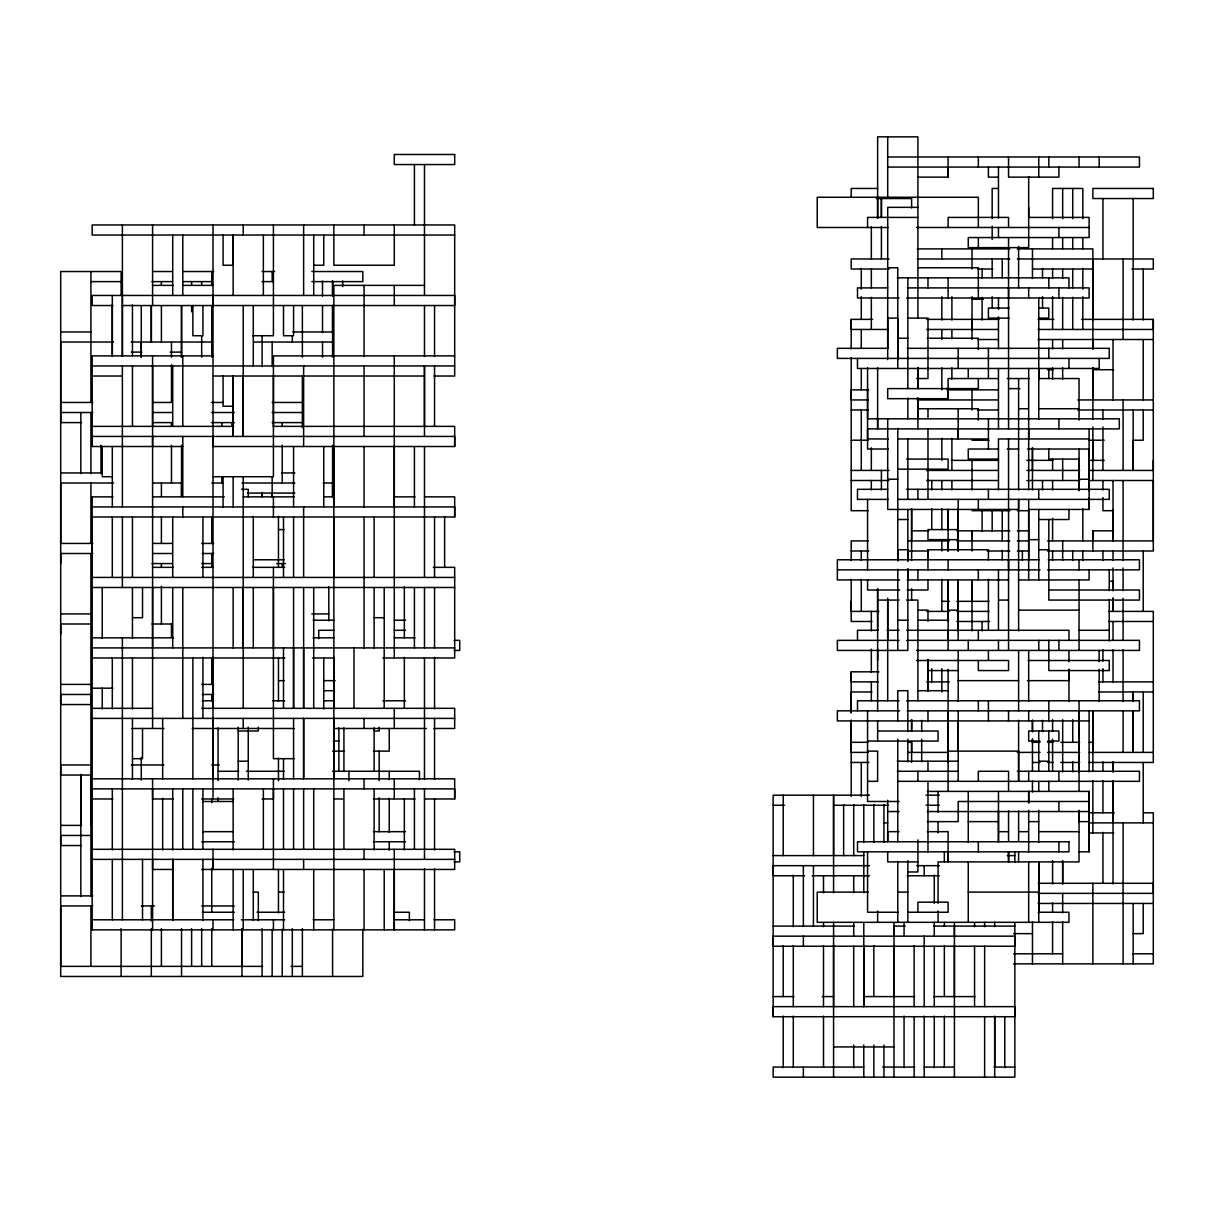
<?xml version="1.0" encoding="UTF-8"?>
<svg xmlns="http://www.w3.org/2000/svg" width="1214" height="1214" viewBox="0 0 1214 1214"><rect width="100%" height="100%" fill="white"/><g stroke="black" fill="none" stroke-linecap="round" stroke-linejoin="round"><path stroke-width="1.5" d="M60.7 634.057L60.7 623.996L90.913 623.996M60.7 563.569L60.7 553.508L92.795 553.508M80.837 775.048L80.837 896.509M90.913 896.509L90.913 774.411M433.914 919.802L454.689 919.802L454.689 929.863L92.173 929.863L92.173 919.802L233.786 919.802M182.798 446.509L92.173 446.509L92.173 436.433L454.689 436.433L454.689 446.509L213.011 446.509L213.011 436.433M112.31 355.884L112.31 304.896M122.386 355.884L122.386 295.457M141.264 342.029L141.264 357.144L141.264 306.156M152.585 859.375L152.585 869.452L173.359 869.452M152.585 788.888L152.585 798.964L173.359 798.964M152.585 647.912L152.585 587.485M152.585 446.509L152.585 436.433M152.585 426.372L152.585 365.945M152.585 305.533L152.585 224.969M172.722 919.802L172.722 859.375L172.722 920.424M213.011 859.375L213.011 869.452L213.011 849.314M213.011 798.964L213.011 224.969M213.011 779.449L213.011 718.4M213.011 708.323L213.011 657.351M213.011 305.533L213.011 295.457M241.965 966.374L241.965 928.619L241.965 976.451M243.225 647.912L243.225 587.485M243.225 376.021L243.225 436.433L243.225 305.533M262.103 496.86L262.103 493.081M272.164 976.451L272.164 929.241M272.164 493.081L272.164 496.86L272.164 477.345M273.423 788.888L273.423 798.964L262.103 798.964M273.423 647.912L273.423 587.485M273.423 426.994L273.423 376.021M282.24 976.451L282.24 929.241M293.576 778.827L293.576 718.4M293.576 647.912L293.576 708.323L293.576 587.485M303.637 647.912L303.637 708.323L303.637 587.485M322.514 332.59L322.514 305.533M322.514 296.095L322.514 280.98M332.59 496.223L332.59 483.005L323.152 483.005M333.85 869.452L333.85 445.872M333.85 778.827L333.85 718.4M333.85 708.323L333.85 657.351M333.85 577.424L333.85 516.997M333.85 506.936L333.85 285.381L424.475 285.381M394.277 869.452L394.277 929.863L394.277 849.314M394.277 506.936L394.277 355.884M394.277 305.533L394.277 285.381M424.475 426.372L424.475 365.945L424.475 436.433M424.475 798.964L454.689 798.964L454.689 788.888L92.173 788.888L92.173 798.964L112.932 798.964M454.689 577.424L92.173 577.424L92.173 516.997L454.689 516.997L454.689 506.936L92.173 506.936M773.151 1016.725L773.151 1006.649L1014.843 1006.649L1014.843 1016.725L773.151 1016.725L773.151 795.185L869.452 795.185M803.365 926.1L803.365 865.673M813.441 926.1L813.441 865.673M833.578 1006.649L833.578 945.6M833.578 855.597L833.578 795.185L833.578 892.73M878.89 671.828L851.196 671.828L851.196 681.889L878.056 681.889M851.196 601.34L851.196 611.401L878.89 611.401M872.593 319.373L851.196 319.373L851.196 329.449L888.329 329.449M863.791 946.237L863.791 1006.649L863.791 922.944M863.791 892.73L863.791 851.833M867.57 388.601L867.57 449.028L888.329 449.028M871.333 700.782L871.333 681.889M871.333 258.961L871.333 226.851M877.631 660.492L877.631 649.171M877.631 639.732L877.631 588.744L877.631 630.294M877.631 418.815L877.631 428.891L877.631 367.842M877.631 197.275L877.631 218.05L877.631 136.848L917.905 136.848L917.905 318.114M881.41 258.961L881.41 226.851M887.707 841.135L887.707 831.681L899.028 831.681M887.707 600.08L887.707 639.732L887.707 598.183M887.707 359.648L887.707 318.114L897.768 318.114L897.768 359.648M893.99 996.588L893.99 945.6M893.99 936.161L893.99 926.1L905.325 926.1M897.768 561.05L897.768 549.73L907.844 549.73L907.844 561.05L907.844 510.077M907.844 579.943L907.844 568.607M911.623 752.392L911.623 742.315L907.844 742.315M911.623 540.913L911.623 508.818L911.623 560.428M917.905 418.815L917.905 398.04L917.905 428.891M927.982 659.232L927.982 691.343L927.982 660.492M927.982 559.791L927.982 549.73L988.408 549.73L988.408 559.791M948.119 851.833L948.119 861.894L948.119 831.681L927.359 831.681M948.119 762.453L948.119 710.843M948.119 640.355L948.119 630.294M948.119 621.477L948.119 579.943L948.119 650.431M948.119 539.653L948.119 550.989L948.119 509.44L948.119 530.215M978.332 378.54L978.332 388.601L887.707 388.601L887.707 398.678L948.119 398.678L948.119 388.601M917.905 177.138L948.119 177.138L948.119 167.062M954.416 996.588L954.416 926.1M958.195 751.132L958.195 720.919M958.195 630.916L958.195 579.943L958.195 640.355M958.195 509.44L958.195 550.989L958.195 499.379M958.195 428.891L958.195 438.952L958.195 408.739M972.035 601.34L972.035 580.565L972.035 630.916M972.035 540.913L972.035 530.852L972.035 550.989M972.035 460.349L972.035 489.94M972.035 389.861L972.035 409.998M972.035 329.449L972.035 319.373M994.691 1067.698L994.691 1016.725M998.469 841.135L998.469 810.922M1008.546 852.456L1008.546 861.894L1008.546 851.833M1008.546 720.919L1008.546 710.843M1008.546 569.867L1008.546 559.791M1008.546 297.976L1008.546 287.9M1028.683 560.428L1028.683 509.44L1089.11 509.44L1089.11 498.119M1028.683 438.952L1028.683 428.891M1028.683 207.351L1028.683 217.412L1089.11 217.412L1089.11 237.549L968.256 237.549L968.256 247.626L1028.683 247.626L1028.683 176.5M1032.461 742.953L1032.461 739.174L1032.461 771.269M1032.461 470.425L1032.461 447.769L1032.461 489.94M1032.461 248.885L1032.461 278.461M1038.759 912.882L1038.759 861.894L1038.759 922.321M1038.759 379.8L1038.759 368.464M1062.675 861.272L1062.675 883.929L1062.675 860.635M1062.675 329.449L1062.675 297.339M1062.675 278.461L1062.675 269.022M1068.957 701.404L1068.957 669.309L1068.957 680.644L1027.423 680.644M1072.736 329.449L1072.736 297.339M1072.736 287.9L1072.736 269.022M1079.034 810.284L1079.034 821.62L1089.11 821.62M1079.034 771.892L1079.034 710.843M1079.034 458.467L1079.034 490.562L1079.034 449.028M1079.034 851.833L1089.11 851.833L1089.11 791.407L927.359 791.407M1089.11 490.562L1089.11 449.028L1027.423 449.028M1092.873 752.392L1092.873 710.843L1092.873 771.269M1092.873 540.913L1092.873 530.852L1113.648 530.852M1092.873 460.349L1092.873 439.589M1092.873 399.937L1092.873 367.842L1092.873 419.452M1092.873 339.51L1092.873 348.949L1092.873 258.961M1113.026 822.88L1113.026 781.33M1113.026 762.453L1113.026 771.892L1113.026 761.831M1113.026 510.077L1113.026 540.913L1113.026 480.501M1153.3 460.349L1153.3 470.425L1089.11 470.425M1081.553 319.373L1153.3 319.373L1153.3 329.449L1038.122 329.449M887.707 157.001L1139.46 157.001L1139.46 167.062L887.707 167.062M997.847 177.138L988.408 177.138L988.408 167.062M877.631 188.458L851.196 188.458L851.196 196.85M997.847 188.458L992.172 188.458L992.172 218.672M876.371 198.535L911.623 198.535L911.623 207.973M917.905 207.351L887.707 207.351L887.707 348.327M917.905 217.412L867.57 217.412L867.57 227.488M888.329 227.488L817.219 227.488L817.219 197.275L978.332 197.275L978.332 227.488M916.661 227.488L1089.11 227.488M454.689 235.03L92.173 235.03L92.173 224.969L454.689 224.969L454.689 376.021L433.914 376.021M917.283 248.885L1009.805 248.885M1017.347 248.885L1092.873 248.885L1092.873 320.01M888.967 258.961L851.196 258.961L851.196 269.022L888.967 269.022M917.283 258.961L1009.805 258.961M1017.347 258.961L1153.3 258.961L1153.3 269.022L1131.903 269.022M313.713 265.244L323.774 265.244L323.774 235.03M887.707 267.763L897.768 267.763L897.768 368.464M917.905 267.763L978.332 267.763L978.332 297.976M977.71 269.022L992.809 269.022M1032.461 269.022L1092.873 269.022M153.222 271.541L172.1 271.541M183.435 271.541L213.634 271.541M262.103 271.541L274.683 271.541M311.816 271.541L362.804 271.541L362.804 281.618L311.816 281.618M897.146 277.839L1068.957 277.839L1068.957 287.9M90.913 281.618L121.127 281.618M151.962 281.618L172.1 281.618M183.435 281.618L211.752 281.618M262.103 281.618L273.423 281.618M152.585 285.381L173.359 285.381M182.798 285.381L213.011 285.381M887.707 287.9L857.494 287.9L857.494 297.976L899.028 297.976M907.207 287.9L1089.11 287.9L1089.11 297.976L906.585 297.976M972.035 299.236L983.37 299.236M112.932 305.533L92.173 305.533L92.173 295.457L454.689 295.457L454.689 305.533L122.386 305.533M1009.168 308.053L988.408 308.053L988.408 318.114L1009.168 318.114M1039.381 308.053L1048.82 308.053L1048.82 318.114L1039.381 318.114M907.207 318.114L927.982 318.114L927.982 368.464M926.722 319.373L998.894 319.373M1038.122 319.373L1053.858 319.373M926.722 329.449L998.469 329.449M60.7 331.968L90.913 331.968M292.938 331.968L332.59 331.968L332.59 305.533L332.59 357.144M252.664 335.732L273.423 335.732L273.423 224.969M897.768 338.251L907.844 338.251M927.359 338.251L978.332 338.251L978.332 349.586M977.71 339.51L998.469 339.51M1038.122 339.51L1153.3 339.51M113.57 342.029L60.7 342.029L60.7 422.593L81.475 422.593M131.188 342.029L211.752 342.029M253.923 342.029L332.59 342.029M888.329 348.327L837.356 348.327L837.356 358.403L1109.247 358.403L1109.247 348.327L907.207 348.327M131.188 352.106L141.886 352.106M170.218 352.106L181.539 352.106M213.011 355.884L92.173 355.884L92.173 446.509M454.689 355.884L273.423 355.884L273.423 476.723L213.011 476.723M92.173 365.945L454.689 365.945M1047.561 369.724L1053.236 369.724M1092.873 369.724L1113.648 369.724M92.173 376.021L122.386 376.021M213.011 376.021L424.475 376.021M916.661 378.54L927.982 378.54L927.982 369.102M998.469 378.54L948.119 378.54L948.119 398.678M1007.286 378.54L1029.305 378.54M1038.759 378.54L1079.034 378.54L1079.034 420.074M1008.546 388.601L1019.866 388.601M868.814 389.861L851.196 389.861L851.196 399.937L868.192 399.937M946.859 389.861L998.469 389.861M917.283 399.937L998.469 399.937M1077.774 399.937L1153.3 399.937M60.7 402.456L92.795 402.456M152.585 402.456L172.1 402.456M211.752 402.456L223.073 402.456M272.164 402.456L302.377 402.456M233.149 406.235L223.073 406.235L223.073 376.021M917.905 408.739L978.332 408.739L978.332 420.074M1018.607 408.739L1028.061 408.739M1039.381 408.739L1079.034 408.739M851.196 409.998L868.192 409.998M977.71 409.998L998.469 409.998M1077.774 409.998L1153.3 409.998M60.7 412.517L92.795 412.517M153.222 412.517L172.1 412.517M211.752 412.517L234.408 412.517M272.164 412.517L302.377 412.517M152.585 422.593L172.1 422.593M211.752 422.593L234.408 422.593M272.164 422.593L302.377 422.593M92.173 426.372L233.786 426.372M273.423 426.372L454.689 426.372L454.689 446.509M888.329 438.952L867.57 438.952L867.57 428.891L1119.308 428.891L1119.308 418.815L867.57 418.815L867.57 367.842M897.768 438.952L988.408 438.952M1089.11 438.952L998.469 438.952L998.469 489.94M851.196 440.212L868.192 440.212M972.035 440.212L989.031 440.212M1089.11 440.212L1104.209 440.212M998.469 449.028L968.256 449.028L968.256 459.089L998.469 459.089M1007.286 449.028L1018.607 449.028M906.585 459.089L948.119 459.089L948.119 469.165L897.768 469.165M1079.034 459.089L1048.82 459.089L1048.82 449.028M951.275 460.349L998.469 460.349M1026.801 460.349L1053.236 460.349M1089.11 460.349L1104.209 460.349M851.196 470.425L888.967 470.425M926.722 470.425L998.469 470.425M1026.801 470.425L1079.656 470.425M60.7 472.944L102.234 472.944M281.618 472.944L294.835 472.944M112.31 476.723L102.234 476.723L102.234 446.509M887.707 479.242L897.768 479.242M1079.034 479.242L1089.11 479.242M851.196 480.501L888.967 480.501M926.722 480.501L998.469 480.501M1026.801 480.501L1079.656 480.501M1089.11 480.501L1153.3 480.501L1153.3 540.913L1047.561 540.913M113.57 483.005L60.7 483.005L60.7 543.432L92.795 543.432M152.585 483.005L181.539 483.005L181.539 496.223L181.539 445.25M211.752 483.005L223.073 483.005M241.965 483.005L294.835 483.005M241.54 489.303L248.248 489.303L248.248 496.86M887.707 489.303L857.494 489.303L857.494 499.379L888.329 499.379M906.585 489.303L1109.247 489.303L1109.247 499.379L897.768 499.379M247.626 493.081L294.835 493.081M112.932 496.86L92.173 496.86L92.173 929.863M152.585 496.86L224.332 496.86M243.225 496.86L294.198 496.86M324.411 496.86L333.85 496.86M394.277 496.86L415.036 496.86M424.475 496.86L454.689 496.86L454.689 516.997M868.192 510.699L851.196 510.699L851.196 357.766M972.035 510.699L1009.805 510.699M1017.347 510.699L1028.683 510.699M1113.026 510.699L1102.949 510.699L1102.949 497.482M897.768 519.516L907.844 519.516M1038.759 519.516L1068.957 519.516L1068.957 509.44M278.461 529.592L284.137 529.592M958.195 529.592L927.982 529.592L927.982 539.653L958.195 539.653M911.623 530.852L928.619 530.852M956.936 530.852L1009.805 530.852M1017.347 530.852L1028.683 530.852M1028.683 539.653L1038.759 539.653M868.192 540.913L851.196 540.913L851.196 560.428M907.844 540.913L949.378 540.913M956.936 540.913L1009.805 540.913M1017.347 540.913L1028.683 540.913M153.01 543.432L172.1 543.432M201.676 543.432L213.634 543.432M1038.759 549.73L1048.82 549.73M851.196 550.989L868.814 550.989M907.844 550.989L928.619 550.989M987.149 550.989L1009.805 550.989M1017.347 550.989L1028.683 550.989M1047.561 550.989L1153.3 550.989L1153.3 319.373M153.222 553.508L172.1 553.508M202.313 553.508L213.634 553.508M253.923 559.791L284.137 559.791M1039.381 559.791L837.356 559.791L837.356 579.943L899.665 579.943M1048.198 559.791L1139.46 559.791L1139.46 569.867L1047.561 569.867M151.962 563.569L172.1 563.569M201.676 563.569L211.752 563.569M276.58 563.569L285.381 563.569M152.585 567.348L173.359 567.348M201.676 567.348L213.011 567.348M252.664 567.348L284.759 567.348M433.292 567.348L454.689 567.348L454.689 657.973L382.941 657.973M837.356 569.867L1040.019 569.867M907.207 579.943L1008.546 579.943M1018.607 579.943L1089.11 579.943L1089.11 569.867M1109.657 581.202L1113.026 581.202L1113.026 590.641L1113.026 567.985M92.173 587.485L454.689 587.485M899.665 590.004L867.57 590.004L867.57 579.943M907.207 590.004L927.982 590.004L927.982 579.943M1048.82 590.004L1139.46 590.004L1139.46 600.08L1048.82 600.08L1048.82 519.516M877.631 600.08L899.028 600.08M906.585 600.08L917.905 600.08L917.905 700.782M998.469 600.08L1008.546 600.08M941.836 601.34L949.378 601.34M956.936 601.34L989.031 601.34M917.905 610.141L927.982 610.141L927.982 621.477M948.119 610.141L958.195 610.141M1018.607 610.141L1079.034 610.141M926.722 611.401L949.378 611.401M956.936 611.401L989.031 611.401M1108.61 611.401L1153.3 611.401L1153.3 762.453L1089.11 762.453M60.7 613.92L90.913 613.92M311.816 613.92L328.812 613.92M132.447 617.698L142.524 617.698L142.524 587.485M374.124 617.698L384.201 617.698M313.075 620.217L333.85 620.217M394.277 620.217L405.597 620.217M897.768 620.217L907.844 620.217M917.905 620.217L948.756 620.217M871.971 621.477L851.196 621.477L851.196 579.306M956.936 621.477L989.668 621.477M1108.61 621.477L1153.3 621.477M151.962 623.996L172.1 623.996M333.85 630.294L318.751 630.294L318.751 638.685M394.277 630.294L405.597 630.294M878.268 630.294L857.494 630.294L857.494 640.355M887.07 630.294L899.028 630.294M906.585 630.294L1068.957 630.294L1068.957 640.355M1079.034 630.294L1109.247 630.294M92.173 637.836L173.359 637.836M313.075 637.836L333.85 637.836M394.277 637.836L415.036 637.836M454.066 640.355L459.727 640.355L459.727 650.431L454.066 650.431M899.028 640.355L837.356 640.355L837.356 650.431L907.844 650.431L907.844 569.245M906.585 640.355L1139.46 640.355L1139.46 650.431L916.661 650.431M454.689 647.912L92.173 647.912L92.173 657.973L284.759 657.973M312.453 657.973L333.85 657.973M916.661 660.492L1008.546 660.492L1008.546 670.568L978.332 670.568L978.332 660.492M1028.061 660.492L1109.247 660.492L1109.247 670.568L1048.82 670.568L1048.82 640.355M927.982 670.568L958.195 670.568M278.461 680.644L284.137 680.644M323.774 680.644L335.11 680.644M958.195 680.644L1018.607 680.644M926.722 681.889L949.378 681.889M1098.549 681.889L1153.3 681.889M60.7 684.408L90.913 684.408M201.676 684.408L213.634 684.408M92.173 688.186L112.932 688.186M324.411 690.705L333.85 690.705M917.905 690.705L948.119 690.705M871.971 691.965L851.196 691.965L851.196 712.739L851.196 671.828M1098.549 691.965L1153.3 691.965M202.313 694.484L213.634 694.484M202.313 700.782L213.634 700.782M272.801 700.782L284.759 700.782M324.411 700.782L333.85 700.782M382.941 700.782L405.597 700.782M899.028 700.782L857.494 700.782L857.494 710.843M906.585 700.782L1139.46 700.782L1139.46 710.843L907.207 710.843M92.173 708.323L152.585 708.323M201.676 708.323L454.689 708.323L454.689 728.476L433.914 728.476M899.665 710.843L837.356 710.843L837.356 720.919L1089.11 720.919M92.173 718.4L454.689 718.4M131.825 728.476L163.92 728.476M192.237 728.476L294.198 728.476M333.85 728.476L426.372 728.476M238.187 730.995L258.324 730.995L258.324 727.216M374.124 730.995L379.163 730.995L379.163 727.216M877.631 730.995L938.058 730.995L938.058 741.056L867.57 741.056M333.228 741.056L338.888 741.056M1040.019 741.056L1028.683 741.056L1028.683 730.995L1058.896 730.995L1058.896 741.056L1047.561 741.056M851.196 742.315L868.192 742.315M1032.461 742.315L1040.019 742.315M1047.561 742.315L1053.236 742.315M1060.778 742.315L1079.656 742.315M1089.11 742.315L1092.873 742.315M332.59 751.132L343.926 751.132M373.502 751.132L389.239 751.132L389.239 728.476M867.57 751.132L877.631 751.132L877.631 781.33L867.57 781.33M948.119 751.132L1018.607 751.132L1018.607 781.33L1018.607 720.281M868.192 752.392L851.196 752.392L851.196 720.281L851.196 796.445M907.844 752.392L948.119 752.392M1017.347 752.392L1040.019 752.392M1047.561 752.392L1079.656 752.392M1089.11 752.392L1153.3 752.392M132.447 758.674L142.524 758.674L142.524 728.476M294.198 758.674L273.423 758.674L273.423 567.348M238.187 761.193L248.248 761.193M897.146 761.193L958.195 761.193M1038.759 761.193L1048.82 761.193M851.196 762.453L868.814 762.453M1032.461 762.453L1040.019 762.453M1047.561 762.453L1053.236 762.453M1060.778 762.453L1079.656 762.453M90.913 764.972L60.7 764.972L60.7 775.048L90.913 775.048M131.188 764.972L163.92 764.972M211.752 764.972L219.309 764.972M218.05 771.269L238.809 771.269M246.366 771.269L284.137 771.269M332.59 771.269L419.452 771.269L419.452 779.661M897.146 771.269L958.195 771.269M1017.347 771.269L1139.46 771.269L1139.46 781.33L897.768 781.33M92.173 778.827L454.689 778.827L454.689 798.964M926.1 795.185L939.317 795.185M201.676 798.964L233.786 798.964M333.85 798.964L343.289 798.964M373.502 798.964L415.036 798.964M202.935 801.483L233.149 801.483M899.028 801.483L867.57 801.483L867.57 710.843M1089.11 801.483L958.195 801.483L958.195 821.62L927.359 821.62M773.151 805.261L784.487 805.261M833.578 805.261L888.329 805.261M926.1 805.261L939.317 805.261M887.707 811.544L899.028 811.544M927.359 811.544L1089.11 811.544M1089.11 812.803L1114.285 812.803M1143.861 812.803L1153.3 812.803L1153.3 963.855L1013.584 963.855M968.256 821.62L998.469 821.62M1028.683 821.62L1038.759 821.62M883.929 822.88L887.707 822.88M1089.11 822.88L1153.3 822.88M60.7 825.399L81.475 825.399M202.935 831.681L233.149 831.681M373.502 831.681L405.597 831.681M998.469 831.681L1008.546 831.681M1018.607 831.681L1028.061 831.681M1039.381 831.681L1079.034 831.681M1089.11 832.941L1113.648 832.941M90.913 835.46L60.7 835.46L60.7 845.536L81.475 845.536M201.676 841.757L234.408 841.757M373.502 841.757L405.597 841.757M92.173 849.314L454.689 849.314L454.689 869.452L201.676 869.452M454.066 851.833L459.727 851.833L459.727 861.894L454.066 861.894M773.151 855.597L863.791 855.597M1007.286 855.597L1014.843 855.597M92.173 859.375L454.689 859.375M917.905 861.894L887.707 861.894L887.707 851.833M869.452 865.673L773.151 865.673L773.151 875.749L804.624 875.749M916.661 865.673L939.317 865.673M907.844 871.971L917.905 871.971L917.905 839.876M812.181 875.749L869.452 875.749M907.207 875.749L939.317 875.749M1038.122 883.291L1153.3 883.291L1153.3 893.367L1038.122 893.367M253.286 892.108L258.324 892.108L258.324 920.637M278.461 892.108L284.137 892.108M868.192 892.108L817.219 892.108L817.219 922.321L1068.957 922.321L1068.957 912.245L1038.122 912.245M897.768 892.108L907.844 892.108M968.256 892.108L1038.759 892.108M60.7 895.886L92.795 895.886M1038.122 903.444L1153.3 903.444M92.795 905.947L60.7 905.947L60.7 966.374L262.725 966.374M141.264 905.947L154.482 905.947M201.676 905.947L234.408 905.947M202.313 912.245L234.408 912.245M257.065 912.245L284.759 912.245M394.277 912.245L409.376 912.245L409.376 920.637M898.406 912.245L867.57 912.245L867.57 851.833M907.844 912.245L948.119 912.245L948.119 902.184L917.905 902.184L917.905 912.245M241.328 919.802L284.759 919.802M313.075 919.802L333.85 919.802M394.277 919.802L424.475 919.802M773.151 926.1L854.353 926.1M933.642 926.1L1014.843 926.1M1013.584 933.642L1032.461 933.642M1133.163 933.642L1143.224 933.642L1143.224 903.444M1013.584 953.794L1062.675 953.794M1132.525 953.794L1153.3 953.794M291.057 966.374L302.377 966.374M773.151 996.588L793.926 996.588M822.242 996.588L833.578 996.588M863.791 996.588L914.764 996.588M933.642 996.588L975.191 996.588M833.578 1046.938L893.99 1046.938M863.791 1067.076L773.151 1067.076L773.151 1077.152L1014.843 1077.152L1014.843 922.944M882.669 1067.076L914.764 1067.076M924.203 1067.076L954.416 1067.076M994.069 1067.076L1014.843 1067.076M1143.224 269.022L1143.224 320.01M1143.224 339.51L1143.224 399.937M1143.224 409.998L1143.224 440.212L1133.163 440.212L1133.163 470.425L1133.163 409.998M1143.224 550.989L1143.224 611.401M1143.224 691.965L1143.224 752.392M1143.224 762.453L1143.224 822.88M1133.163 198.535L1133.163 320.01M1133.163 903.444L1133.163 963.855M1123.087 258.961L1123.087 339.51M1123.087 399.937L1123.087 470.425M1123.087 480.501L1123.087 560.428M1123.087 567.985L1123.087 590.641M1123.087 598.183L1123.087 640.355M1123.087 649.793L1123.087 701.404M1123.087 710.843L1123.087 752.392M1123.087 822.88L1123.087 963.855M1113.026 339.51L1113.026 399.937M1113.026 550.989L1113.026 560.428M1113.026 621.477L1113.026 640.355M1113.026 649.793L1113.026 681.889M1113.026 780.708L1113.026 883.929M1109.247 569.867L1109.247 590.641M1109.247 599.443L1109.247 640.992M1102.949 198.535L1102.949 258.961M1102.949 409.998L1102.949 419.452M1102.949 426.994L1102.949 470.425M1102.949 480.501L1102.949 489.94M1102.949 550.989L1102.949 560.428M1102.949 649.793L1102.949 661.129M1102.949 668.686L1102.949 681.889M1102.949 761.831L1102.949 771.269M1102.949 780.708L1102.949 812.803M1102.949 832.318L1102.949 883.291M1099.171 157.001L1099.171 167.062M1099.171 358.403L1099.171 368.464L857.494 368.464L857.494 358.403M1099.171 650.431L1099.171 661.751M1099.171 669.309L1099.171 701.404M1092.873 426.994L1092.873 480.501M1092.873 530.852L1092.873 550.989M1092.873 780.708L1092.873 832.941M1092.873 883.291L1092.873 963.855M1089.11 428.891L1089.11 509.44M1089.11 710.843L1089.11 771.892M1089.11 791.407L1089.11 851.833M1082.812 218.672L1082.812 188.458L1052.599 188.458L1052.599 218.672M1082.812 237.549L1082.812 248.885M1082.812 268.4L1082.812 289.16M1082.812 296.717L1082.812 329.449M1082.812 508.818L1082.812 540.913M1082.812 550.989L1082.812 560.428M1079.034 157.001L1079.034 167.062M1079.034 559.791L1079.034 569.867M1079.034 579.943L1079.034 650.431M1079.034 700.782L1079.034 791.407M1079.034 810.922L1079.034 861.894L938.058 861.894L938.058 903.444M1072.736 188.458L1072.736 218.672M1072.736 237.549L1072.736 248.885M1072.736 550.989L1072.736 560.428M1072.736 719.659L1072.736 742.315M1072.736 761.831L1072.736 771.892M1068.957 358.403L1068.957 368.464M1068.957 650.431L1068.957 661.751M1062.675 188.458L1062.675 218.672M1062.675 237.549L1062.675 248.885M1062.675 339.51L1062.675 348.949M1062.675 367.842L1062.675 379.163M1062.675 459.089L1062.675 480.501M1062.675 540.913L1062.675 560.428M1062.675 719.659L1062.675 771.892M1062.675 893.367L1062.675 912.882M1062.675 921.684L1062.675 963.855M1058.896 167.062L1058.896 177.138L1008.546 177.138L1008.546 157.001M1058.896 227.488L1058.896 237.549M1058.896 287.9L1058.896 297.976M1058.896 418.815L1058.896 428.891M1058.896 640.355L1058.896 650.431M1058.896 771.269L1058.896 781.33M1058.896 801.483L1058.896 811.544M1058.896 841.757L1058.896 851.833M1052.599 237.549L1052.599 248.885M1052.599 268.4L1052.599 278.461M1052.599 296.717L1052.599 329.449M1052.599 339.51L1052.599 348.949M1052.599 367.842L1052.599 379.163M1052.599 459.089L1052.599 470.425M1052.599 480.501L1052.599 489.94M1052.599 518.257L1052.599 540.913M1052.599 550.989L1052.599 560.428M1052.599 719.659L1052.599 731.617M1052.599 739.174L1052.599 771.269M1052.599 860.635L1052.599 883.929M1052.599 902.806L1052.599 912.245M1052.599 921.684L1052.599 953.794M1048.82 157.001L1048.82 167.062M1048.82 277.839L1048.82 287.9M1048.82 348.327L1048.82 358.403M1048.82 369.102L1048.82 378.54M1048.82 700.782L1048.82 720.919M1048.82 730.995L1048.82 770.632M1048.82 781.33L1048.82 791.407M1042.523 268.4L1042.523 277.839M1042.523 296.717L1042.523 308.053M1042.523 480.501L1042.523 489.94M1042.523 720.281L1042.523 731.617M1038.759 157.001L1038.759 177.138M1038.759 297.976L1038.759 419.452M1038.759 489.303L1038.759 499.379M1038.759 509.44L1038.759 579.943M1038.759 640.355L1038.759 650.431M1038.759 730.995L1038.759 770.632M1038.759 781.968L1038.759 791.407M1038.759 810.284L1038.759 842.395M1032.461 780.708L1032.461 792.044M1032.461 921.684L1032.461 963.855M1028.683 287.9L1028.683 297.976M1028.683 368.464L1028.683 489.94M1028.683 499.379L1028.683 579.943M1028.683 650.431L1028.683 701.404M1028.683 710.843L1028.683 720.919M1028.683 771.269L1028.683 781.33M1028.683 810.284L1028.683 851.833M1028.683 861.894L1028.683 922.321M1022.385 550.989L1022.385 560.428M1018.607 246.366L1018.607 287.9M1018.607 378.54L1018.607 489.94M1018.607 630.916L1018.607 499.379L1018.607 509.44L887.707 509.44L887.707 418.815M1018.607 650.431L1018.607 710.843M1018.607 810.922L1018.607 841.135M1018.607 852.456L1018.607 861.894M1014.843 852.456L1014.843 862.319M1008.546 227.488L1008.546 217.412L948.119 217.412L948.119 227.488M1008.546 237.549L1008.546 428.891M1008.546 438.952L1008.546 650.431M1008.546 791.407L1008.546 771.269L978.332 771.269L978.332 781.33M1008.546 810.922L1008.546 841.135M1004.767 1016.725L1004.767 1067.698M1002.248 258.961L1002.248 277.839M1002.248 510.699L1002.248 540.913M1002.248 550.352L1002.248 559.791M998.469 167.062L998.469 218.05M998.469 227.488L998.469 237.549M998.469 297.976L998.469 309.297M998.469 316.854L998.469 348.949M998.469 368.464L998.469 428.891M998.469 569.867L998.469 630.294M998.469 640.355L998.469 650.431M998.469 791.407L998.469 842.395M994.691 922.321L994.691 926.722M994.691 1016.103L994.691 1077.152M992.172 226.229L992.172 239.446M992.172 258.961L992.172 277.839M992.172 296.717L992.172 308.053M992.172 510.699L992.172 531.474M988.408 348.327L988.408 368.464M988.408 369.102L988.408 378.54M988.408 418.815L988.408 449.028M988.408 489.303L988.408 499.379M988.408 579.306L988.408 630.294M988.408 650.431L988.408 660.492M988.408 700.782L988.408 720.919M984.63 922.321L984.63 926.722M984.63 946.237L984.63 1006.649M984.63 1016.725L984.63 1077.152M982.111 269.022L982.111 278.461M982.111 297.339L982.111 320.01M982.111 510.699L982.111 531.474M982.111 621.477L982.111 630.916M978.332 157.001L978.332 167.062M978.332 237.549L978.332 247.626M978.332 499.379L978.332 509.44M978.332 569.867L978.332 579.943M978.332 630.294L978.332 640.355M978.332 700.782L978.332 710.843M978.332 841.757L978.332 851.833M974.554 922.944L974.554 926.722M974.554 946.237L974.554 1006.649M972.035 248.885L972.035 269.022M972.035 296.717L972.035 339.51M968.256 369.102L968.256 378.54M968.256 640.355L968.256 650.431M968.256 791.407L968.256 842.395M968.256 861.894L968.256 922.321M958.195 348.327L958.195 368.464M958.195 650.431L958.195 701.404M958.195 710.843L958.195 781.33M954.416 922.944L954.416 936.161M954.416 945.6L954.416 1077.152M951.897 296.717L951.897 320.01M951.897 329.449L951.897 338.888M951.897 367.842L951.897 379.163M951.897 438.33L951.897 470.425M951.897 480.501L951.897 489.94M948.119 157.001L948.119 177.138M948.119 277.839L948.119 297.976M948.119 559.791L948.119 569.867M948.119 669.309L948.119 791.407M944.34 852.456L944.34 861.894M944.34 922.321L944.34 926.1M944.34 945.6L944.34 996.588M944.34 1016.103L944.34 1067.076M941.836 248.885L941.836 258.961M941.836 296.717L941.836 320.01M941.836 329.449L941.836 339.51M941.836 367.842L941.836 389.861M941.836 438.33L941.836 460.349M941.836 480.501L941.836 489.94M941.836 508.818L941.836 529.592M941.836 540.913L941.836 550.989M941.836 579.306L941.836 611.401M941.836 668.686L941.836 691.965M938.058 791.407L938.058 812.181M938.058 821.62L938.058 832.941M938.058 910.986L938.058 922.321M934.279 875.112L934.279 903.444M934.279 922.321L934.279 936.161M934.279 946.237L934.279 1006.649M934.279 1016.103L934.279 1067.698M931.76 480.501L931.76 489.94M931.76 508.818L931.76 529.592M931.76 668.686L931.76 681.889M927.982 277.839L927.982 287.9M927.982 408.739L927.982 418.815M927.982 428.891L927.982 499.379M927.982 549.73L927.982 569.867M927.982 710.843L927.982 720.919M927.982 761.193L927.982 771.269M927.982 781.33L927.982 851.833M924.203 865.673L924.203 875.749M924.203 936.161L924.203 1006.649M924.203 1016.103L924.203 1077.152M921.684 720.281L921.684 731.617M921.684 739.174L921.684 761.831M917.905 489.303L917.905 499.379M917.905 569.867L917.905 579.943M917.905 771.269L917.905 781.33M914.142 945.6L914.142 1006.649M914.142 1016.725L914.142 1077.152M911.623 588.744L911.623 600.08M911.623 742.315L911.623 762.453M907.844 277.839L907.844 388.601M907.844 398.04L907.844 418.815M907.844 438.952L907.844 498.742M907.844 731.617L907.844 690.705L897.768 690.705L897.768 720.919M907.844 739.174L907.844 761.831M907.844 860.635L907.844 922.321M904.066 922.321L904.066 936.161M904.066 1016.103L904.066 1067.698M897.768 428.254L897.768 559.791M897.768 569.245L897.768 650.431M897.768 739.174L897.768 841.757M897.768 861.272L897.768 922.321M893.99 922.944L893.99 1077.152M887.707 136.848L887.707 197.275M887.707 640.355L887.707 700.782M887.707 800.223L887.707 841.757M883.929 804.624L883.929 842.395M883.929 1045.042L883.929 1077.152M881.41 470.425L881.41 489.94M877.631 640.355L877.631 710.843M877.631 720.919L877.631 741.056M877.631 910.986L877.631 922.321M873.852 804.624L873.852 842.395M873.852 945.6L873.852 996.588M873.852 1045.042L873.852 1077.152M871.333 269.022L871.333 287.9M871.333 297.339L871.333 329.449M871.333 447.769L871.333 470.425M871.333 480.501L871.333 489.94M871.333 611.401L871.333 630.916M871.333 649.171L871.333 672.45M867.57 499.379L867.57 569.867M863.791 804.624L863.791 842.395M863.791 1045.042L863.791 1077.152M861.272 268.4L861.272 289.16M861.272 296.717L861.272 319.373M861.272 329.449L861.272 348.327M861.272 369.102L861.272 389.861M861.272 409.998L861.272 470.425M861.272 550.989L861.272 560.428M861.272 579.306L861.272 611.401M861.272 762.453L861.272 796.445M853.715 804.624L853.715 855.597M853.715 875.749L853.715 892.73M853.715 922.944L853.715 936.161M853.715 946.237L853.715 1006.649M853.715 1045.042L853.715 1067.698M851.196 319.373L851.196 348.949M843.639 804.624L843.639 855.597M833.578 922.321L833.578 1077.152M823.502 875.749L823.502 892.73M823.502 922.944L823.502 926.722M823.502 945.6L823.502 1006.649M823.502 1016.103L823.502 1067.076M813.441 795.185L813.441 855.597M803.365 936.161L803.365 946.237M803.365 1067.076L803.365 1077.152M793.288 875.112L793.288 926.722M793.288 945.6L793.288 1006.649M793.288 1016.103L793.288 1067.076M783.227 795.185L783.227 855.597M783.227 945.6L783.227 996.588M783.227 1016.103L783.227 1067.698M444.627 516.375L444.627 567.348M434.551 305.533L434.551 356.506M434.551 365.945L434.551 426.372M434.551 516.997L434.551 577.424M434.551 587.485L434.551 647.912M434.551 657.351L434.551 708.961M434.551 718.4L434.551 779.449M434.551 798.964L434.551 849.937M434.551 868.814L434.551 929.863M424.475 164.543L424.475 295.457M424.475 305.533L424.475 356.506M424.475 446.509L424.475 577.424M424.475 587.485L424.475 647.912M424.475 657.973L424.475 779.449M424.475 788.888L424.475 859.375M424.475 868.814L424.475 929.863M414.414 164.543L414.414 224.969M414.414 446.509L414.414 506.936M414.414 587.485L414.414 647.912M414.414 788.888L414.414 849.314M404.338 586.863L404.338 637.836M404.338 657.351L404.338 708.323M404.338 798.964L404.338 849.937M394.277 224.969L394.277 265.244L333.85 265.244L333.85 224.969M394.277 446.509L394.277 657.973M394.277 708.323L394.277 728.476M394.277 778.827L394.277 798.964M389.239 771.269L389.239 779.661M389.239 798.326L389.239 832.318M389.239 841.757L389.239 850.149M384.201 587.485L384.201 708.323M384.201 869.452L384.201 929.863M379.163 751.132L379.163 780.708M379.163 797.704L379.163 831.681M374.124 516.997L374.124 577.424M374.124 587.485L374.124 647.912M374.124 727.839L374.124 771.269M374.124 788.888L374.124 849.937M364.063 224.969L364.063 235.03M364.063 285.381L364.063 356.506M364.063 365.945L364.063 436.433M364.063 446.509L364.063 506.936M364.063 516.997L364.063 647.912M364.063 718.4L364.063 728.476M364.063 778.827L364.063 788.888M364.063 849.314L364.063 859.375M364.063 869.452L364.063 929.863M362.804 929.241L362.804 976.451L60.7 976.451L60.7 271.541L121.127 271.541L121.127 294.835M353.987 647.912L353.987 708.323M348.949 771.269L348.949 780.708M343.926 727.839L343.926 771.269M343.926 788.888L343.926 849.314M342.667 280.98L342.667 286.641M338.888 727.839L338.888 771.269M333.85 868.814L333.85 929.863M332.59 445.25L332.59 496.86M332.59 929.241L332.59 976.451M328.812 586.863L328.812 620.84M323.774 446.509L323.774 506.936M323.774 657.973L323.774 708.961M322.514 342.029L322.514 357.144M313.713 235.03L313.713 295.457M313.713 587.485L313.713 708.323M313.713 788.888L313.713 849.314M313.713 869.452L313.713 929.863M303.637 224.969L303.637 295.457M303.637 365.945L303.637 446.509M303.637 506.936L303.637 577.424M303.637 788.888L303.637 849.314M303.637 859.375L303.637 869.452M302.377 305.533L302.377 357.144M302.377 376.021L302.377 427.632M302.377 928.619L302.377 976.451M293.576 305.533L293.576 335.732L283.499 335.732L283.499 305.533M293.576 446.509L293.576 506.936M293.576 516.997L293.576 577.424M293.576 788.888L293.576 849.314M292.316 336.369L292.316 342.029M292.316 928.619L292.316 976.451M283.499 516.997L283.499 577.424M283.499 647.912L283.499 708.323M283.499 758.674L283.499 779.449M283.499 788.888L283.499 849.314M283.499 869.452L283.499 929.863M282.24 422.593L282.24 426.372M282.24 445.25L282.24 483.005M282.24 563.569L282.24 567.348M278.461 516.375L278.461 567.348M278.461 657.973L278.461 701.404M278.461 758.052L278.461 780.708M278.461 869.452L278.461 912.882M273.423 496.86L273.423 516.997M273.423 778.827L273.423 869.452M273.423 919.802L273.423 929.863M272.164 271.541L272.164 281.618M272.164 342.029L272.164 366.582M263.362 235.03L263.362 295.457M263.362 788.888L263.362 849.314M262.103 336.369L262.103 366.582M262.103 492.459L262.103 496.223M262.103 928.619L262.103 976.451M253.286 305.533L253.286 365.945M253.286 516.375L253.286 577.424M253.286 587.485L253.286 647.912M253.286 869.452L253.286 920.424M248.248 727.216L248.248 780.086M243.225 224.969L243.225 235.03M243.225 476.723L243.225 708.323M243.225 718.4L243.225 728.476M243.225 869.452L243.225 929.863M238.187 727.216L238.187 780.086M233.149 295.457L233.149 235.03L233.149 265.244L223.073 265.244L223.073 235.03M233.149 476.723L233.149 506.936M233.149 587.485L233.149 647.912M233.149 788.888L233.149 849.937M233.149 869.452L233.149 929.863M231.889 422.593L231.889 426.372M223.073 476.723L223.073 506.936M221.828 422.593L221.828 426.372M221.828 477.345L221.828 483.005M218.05 727.839L218.05 780.708M218.05 797.704L218.05 801.483M213.011 919.802L213.011 929.863M211.752 271.541L211.752 285.381M211.752 306.156L211.752 357.144M211.752 516.997L211.752 543.432M211.752 553.508L211.752 567.348M211.752 657.973L211.752 684.408M211.752 694.484L211.752 701.191M211.752 798.964L211.752 802.742M211.752 868.192L211.752 911.623M211.752 928.619L211.752 966.374M202.935 305.533L202.935 335.732L192.874 335.732L192.874 305.533M202.935 516.997L202.935 577.424M202.935 657.351L202.935 718.4M202.935 788.888L202.935 849.314M202.935 859.375L202.935 920.424M201.676 281.618L201.676 285.381M201.676 336.369L201.676 357.144M201.676 928.619L201.676 966.374M192.874 657.973L192.874 778.827M192.874 788.888L192.874 849.314M191.615 281.618L191.615 285.381M191.615 306.156L191.615 311.816M191.615 928.619L191.615 966.374M182.798 235.03L182.798 295.457M182.798 355.884L182.798 426.372M182.798 436.433L182.798 496.86M182.798 506.936L182.798 516.997M182.798 587.485L182.798 718.4M182.798 788.888L182.798 849.314M181.539 928.619L181.539 976.451M172.722 235.03L172.722 295.457M172.722 365.945L172.722 426.372M172.722 516.997L172.722 577.424M172.722 587.485L172.722 647.912M172.722 788.888L172.722 849.937M171.478 342.029L171.478 357.144M171.478 364.686L171.478 402.456M171.478 422.593L171.478 426.372M171.478 445.25L171.478 483.005M171.478 623.996L171.478 637.213M162.661 718.4L162.661 778.827M162.661 798.326L162.661 849.937M161.401 281.618L161.401 285.381M161.401 306.156L161.401 342.029M161.401 483.005L161.401 496.223M161.401 516.997L161.401 543.432M161.401 563.569L161.401 567.348M161.401 586.225L161.401 623.996M161.401 928.619L161.401 966.374M152.585 355.884L152.585 728.476M152.585 778.827L152.585 929.863M151.325 905.947L151.325 921.062M151.325 928.619L151.325 976.451M142.524 859.375L142.524 919.802M141.264 757.415L141.264 780.086M132.447 304.896L132.447 355.884M132.447 365.945L132.447 426.372M132.447 516.997L132.447 577.424M132.447 587.485L132.447 638.473M132.447 657.973L132.447 708.961M132.447 718.4L132.447 779.449M122.386 224.969L122.386 356.506M122.386 365.945L122.386 506.936M122.386 516.997L122.386 587.485M122.386 637.836L122.386 919.802M121.127 928.619L121.127 976.451M112.31 295.457L112.31 356.506M112.31 446.509L112.31 506.936M112.31 516.997L112.31 577.424M112.31 657.973L112.31 708.961M112.31 788.888L112.31 849.937M112.31 859.375L112.31 919.802M102.234 587.485L102.234 638.473M102.234 688.186L102.234 708.961M100.974 445.25L100.974 473.566M90.913 271.541L90.913 402.456M90.913 412.517L90.913 473.566M90.913 483.005L90.913 543.432M90.913 553.508L90.913 825.399M90.913 905.947L90.913 966.374M80.837 412.517L80.837 473.566M80.837 774.411L80.837 825.399M60.7 694.484L60.7 704.56L90.913 704.56L90.913 694.484L60.7 694.484M151.325 306.156L151.325 342.029L151.325 306.156M181.539 306.156L181.539 357.144L181.539 306.156M233.149 376.021L233.149 436.433L233.149 376.021M303.637 718.4L303.637 778.827L303.637 718.4M332.59 280.98L332.59 296.095L332.59 280.98M773.151 936.161L773.151 946.237L1014.843 946.237L1014.843 936.161L773.151 936.161M881.41 198.535L881.41 217.412L881.41 198.535M911.623 719.659L911.623 730.995L911.623 719.659M917.905 367.842L917.905 388.601L917.905 367.842M1028.683 791.407L1028.683 802.742L1028.683 791.407M1032.461 720.281L1032.461 731.617L1032.461 720.281M1113.026 598.183L1113.026 611.401L1113.026 598.183M1133.163 710.843L1133.163 752.392L1133.163 710.843M1133.163 691.965L1133.163 701.404L1133.163 691.965M454.689 154.482L394.277 154.482L394.277 164.543L454.689 164.543L454.689 154.482M1153.3 188.458L1092.873 188.458L1092.873 198.535L1153.3 198.535L1153.3 188.458M1068.957 841.757L857.494 841.757L857.494 851.833L1068.957 851.833L1068.957 841.757"/></g></svg>
